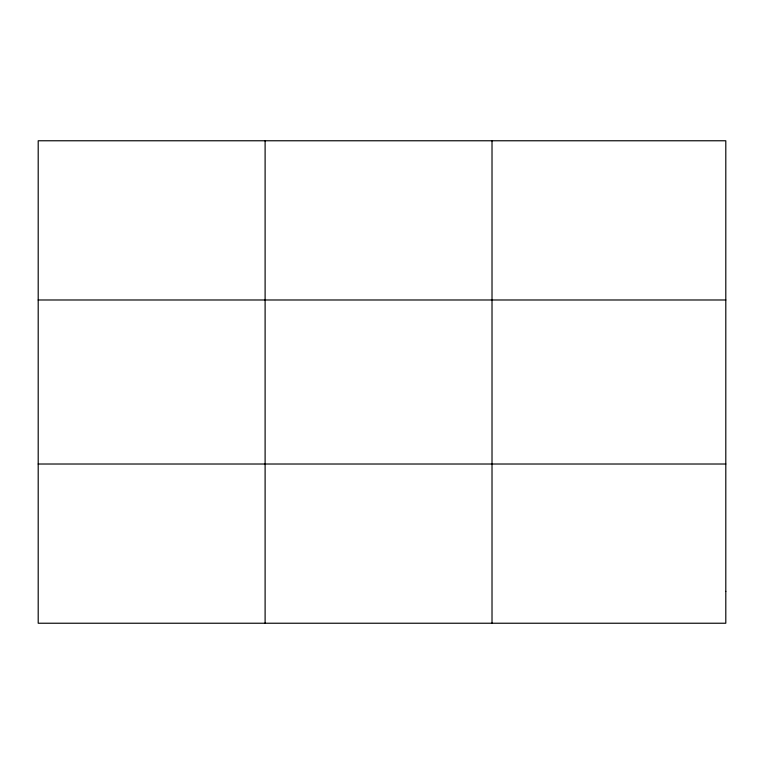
<?xml version="1.0" encoding="UTF-8"?>
<svg xmlns="http://www.w3.org/2000/svg" width="764" height="764" viewBox="0 0 764 764"><rect width="100%" height="100%" fill="white"/><g stroke="black" fill="none" stroke-linecap="round" stroke-linejoin="round"><path stroke-width="1.15" d="M265.108 623.233L265.108 140.767M492.016 623.233L492.016 140.767M38.2 299.985L725.8 299.985M38.2 464.015L725.8 464.015M725.8 591.384L725.8 623.233L38.2 623.233L38.2 140.767L725.8 140.767L725.8 591.384"/></g></svg>
